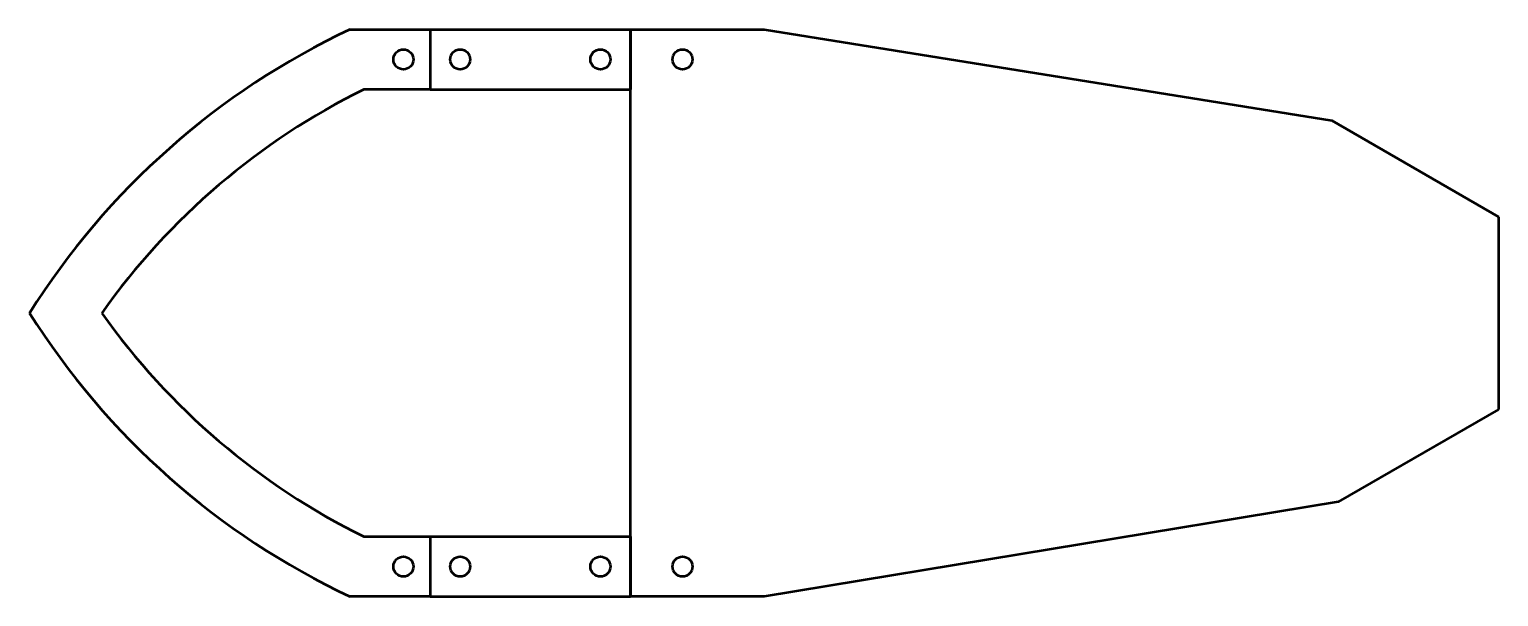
# Model space of a CAD drawing. Header units: millimetres. Extents: x -209 to 11, y 126 to 211.
import ezdxf

# ---------------------------------------------------------------- set-up
doc = ezdxf.new("R2010")
doc.units = ezdxf.units.MM
for name, color, linetype in [('B-PART2_8085BASE', 7, 'Continuous'), ('CAM5', 7, 'Continuous'), ('F-PART1_9085', 7, 'Continuous'), ('M-PART1_30', 7, 'Continuous')]:
    doc.layers.add(name, color=color, linetype=linetype)

# ---------------------------------------------------------------- blocks, each defined once
blk = doc.blocks.new('SE')
at = {"layer": 'F-PART1_9085', "color": 7, "linetype": 'Continuous', "lineweight": 50}
for p, q in [((-161.16, 211.13), (-149.16, 211.13)), ((-149.16, 211.13), (-149.16, 202.13)), ((-149.16, 202.13), (-159.1, 202.13)), ((-159.1, 135.13), (-149.16, 135.13)), ((-149.16, 135.13), (-149.16, 126.13)), ((-149.16, 126.13), (-161.16, 126.13))]:
    blk.add_line(p, q, dxfattribs=at)
for centre in [(-153.16, 206.62), (-153.16, 130.63)]:
    blk.add_circle(centre, 1.5, dxfattribs=at)
for centre, radius, start, end in [((-112.19, 107.46), 114.65, 115.286, 147.7584), ((-112.19, 107.46), 105.65, 116.3597, 144.6242), ((-112.19, 229.79), 114.65, 212.2416, 244.714), ((-112.19, 229.79), 105.65, 215.3758, 243.6403)]:
    blk.add_arc(centre, radius, start, end, dxfattribs=at)
blk = doc.blocks.new('SE1')
at = {"layer": 'M-PART1_30', "color": 7, "linetype": 'Continuous', "lineweight": 50}
for p, q in [((-149.16, 135.13), (-119.16, 135.13)), ((-149.16, 135.13), (-149.16, 126.13)), ((-119.16, 135.13), (-119.16, 126.13)), ((-149.16, 126.13), (-119.16, 126.13))]:
    blk.add_line(p, q, dxfattribs=at)
for centre in [(-144.66, 130.63), (-123.66, 130.63)]:
    blk.add_circle(centre, 1.5, dxfattribs=at)
blk = doc.blocks.new('SE2')
at = {"layer": 'M-PART1_30', "color": 7, "linetype": 'Continuous', "lineweight": 50}
for p, q in [((-149.16, 211.13), (-119.16, 211.13)), ((-149.16, 211.13), (-149.16, 202.13)), ((-119.16, 211.13), (-119.16, 202.13)), ((-149.16, 202.13), (-119.16, 202.13))]:
    blk.add_line(p, q, dxfattribs=at)
for centre in [(-144.66, 206.63), (-123.66, 206.63)]:
    blk.add_circle(centre, 1.5, dxfattribs=at)
blk = doc.blocks.new('SE3')
at = {"layer": 'B-PART2_8085BASE', "color": 7, "linetype": 'Continuous', "lineweight": 50}
for p, q in [((-119.16, 126.13), (-119.16, 211.13)), ((-119.16, 211.13), (-99.16, 211.13)), ((-99.16, 211.13), (-14.16, 197.49)), ((-14.16, 197.49), (10.84, 183.06)), ((10.84, 183.06), (10.84, 154.19)), ((10.84, 154.19), (-13.17, 140.33)), ((-13.17, 140.33), (-99.16, 126.13)), ((-99.16, 126.13), (-119.16, 126.13))]:
    blk.add_line(p, q, dxfattribs=at)
for centre in [(-111.37, 206.63), (-111.37, 130.63)]:
    blk.add_circle(centre, 1.5, dxfattribs=at)

msp = doc.modelspace()

# ---------------------------------------------------------------- block references
at = {"layer": 'CAM5'}
for name in ['SE', 'SE2', 'SE3', 'SE1']:
    msp.add_blockref(name, (0, 0), dxfattribs=at)

doc.saveas('drawing.dxf')
